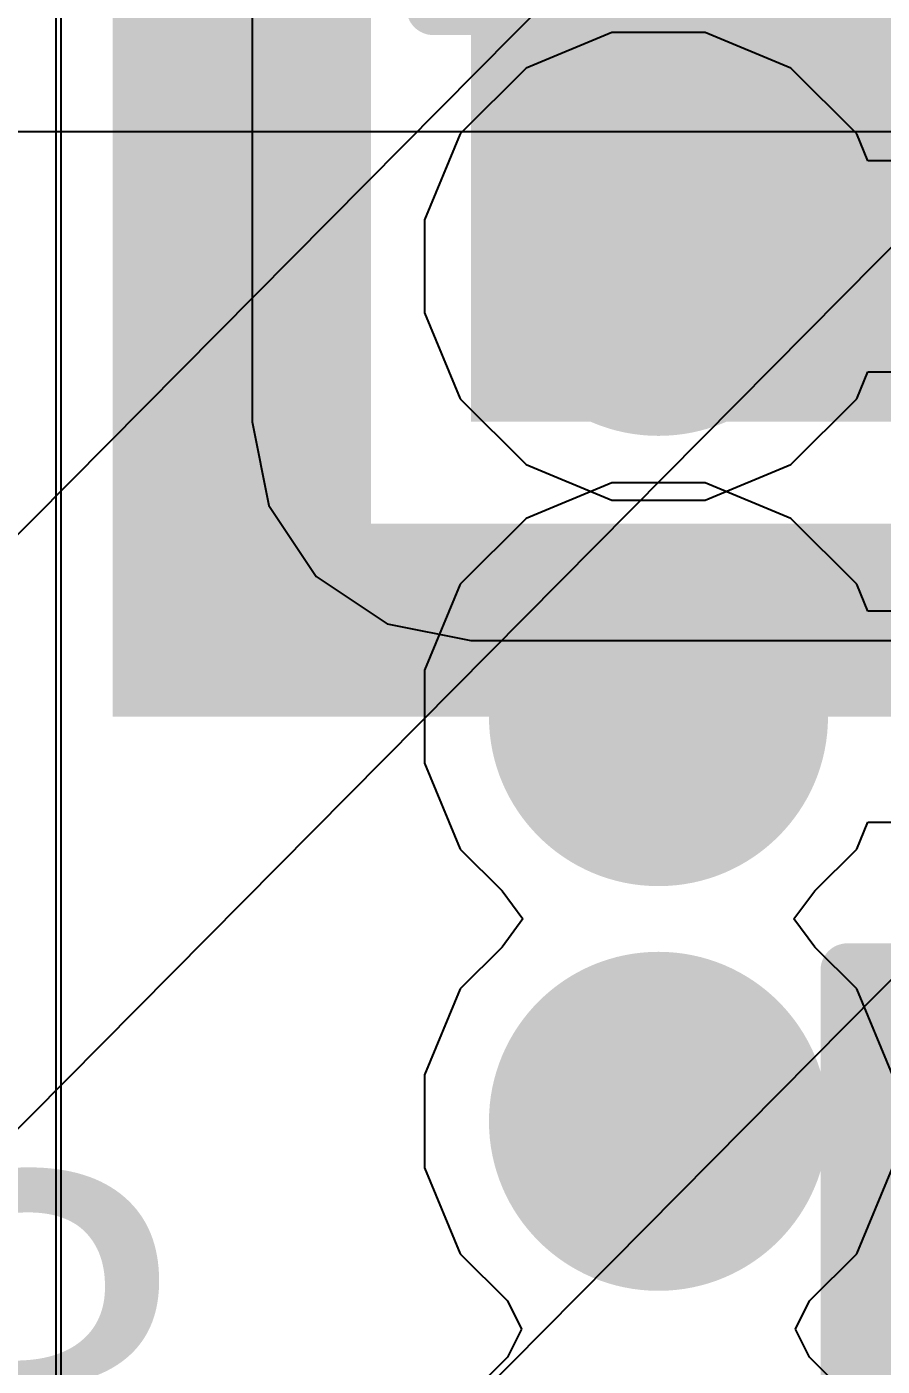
# Model space of a CAD drawing. Header units: inches. Extents: x -3 to 5259, y -3 to 5282.
# Drawn here: x 49.979 to 52.005, y 22.893 to 26.066 of the extents above; entities that cross this region are included whole.
import ezdxf

# ---------------------------------------------------------------- set-up
doc = ezdxf.new("R2010")
doc.units = ezdxf.units.IN
for name, color, linetype in [('Bottom Layer', 5, 'Continuous'), ('Bottom Solder', 6, 'Continuous'), ('Drill Drawing', 1, 'Continuous'), ('Layer 1', 16, 'Continuous'), ('Layer 2', 76, 'Continuous'), ('Top Layer', 1, 'Continuous'), ('Top Overlay', 2, 'Continuous'), ('Top Paste', 8, 'Continuous'), ('Top Solder', 216, 'Continuous'), ('Via Holes', 16, 'Continuous')]:
    doc.layers.add(name, color=color, linetype=linetype)
doc.styles.add('Arial', font='', dxfattribs={"height": 0.2})
doc.styles.get('Arial').set_extended_font_data('Arial')

# ---------------------------------------------------------------- blocks, each defined once
blk = doc.blocks.new('13_WQFN_HR__3_2__26')
at = {"layer": 'Top Solder'}
for p in [(-0.5467, -0.9227), (0.7533, 1.8024), (1.1783, -0.9227)]:
    blk.add_line(p, (5227.2803, 5276.701), dxfattribs=at)
blk = doc.blocks.new('R___1206_67')
at = {"layer": 'Top Solder'}
blk.add_hatch(color=216, dxfattribs=at).paths.add_polyline_path([(-2.1336, 0.9906), (-0.4064, 0.9906), (-0.4064, -0.9906), (-2.1336, -0.9906)])
at = {"layer": 'Top Overlay'}
for points in [[(-2.1336, -0.9906, 0.127, 0.127, 0), (-2.1336, 0.9906, 0.127, 0.127, 0)], [(-2.1336, 0.9906, 0.127, 0.127, 0), (2.1336, 0.9906, 0.127, 0.127, 0)]]:
    blk.add_lwpolyline(points, format="xyseb", dxfattribs=at)
blk.add_lwpolyline([(-2.16535, 0.9906, 0.0635, 0.0635, 1), (-2.10185, 0.9906, 0.0635, 0.0635, 1)], format="xyseb", close=True, dxfattribs=at)
blk.add_lwpolyline([(-2.16535, 0.9906, 0.0635, 0.0635, 1), (-2.10185, 0.9906, 0.0635, 0.0635, 1)], format="xyseb", close=True, dxfattribs=at)
blk = doc.blocks.new('C___0402_237')
at = {"layer": 'Top Layer'}
for points in [[(-0.6985, -0.3175), (-0.6985, 0.3175), (-0.2413, 0.3175), (-0.2413, -0.3175)], [(0.2413, -0.3175), (0.2413, 0.3175), (0.6985, 0.3175), (0.6985, -0.3175)]]:
    blk.add_hatch(color=1, dxfattribs=at).paths.add_polyline_path(points)
at = {"layer": 'Top Paste'}
for points in [[(-0.6985, -0.3175), (-0.6985, 0.3175), (-0.2413, 0.3175), (-0.2413, -0.3175)], [(0.2413, -0.3175), (0.2413, 0.3175), (0.6985, 0.3175), (0.6985, -0.3175)]]:
    blk.add_hatch(color=8, dxfattribs=at).paths.add_polyline_path(points)
at = {"layer": 'Top Solder'}
for points in [[(-0.7585, -0.3775), (-0.7585, 0.3775), (-0.1813, 0.3775), (-0.1813, -0.3775)], [(0.1813, -0.3775), (0.1813, 0.3775), (0.7585, 0.3775), (0.7585, -0.3775)]]:
    blk.add_hatch(color=216, dxfattribs=at).paths.add_polyline_path(points)
at = {"layer": 'Top Overlay'}
for points in [[(-0.7874, 0.4064, 0.127, 0.127, 0), (-0.7874, -0.4064, 0.127, 0.127, 0)], [(-0.7874, 0.4064, 0.127, 0.127, 0), (-0.2794, 0.4064, 0.127, 0.127, 0)], [(0.2794, 0.4064, 0.127, 0.127, 0), (0.7874, 0.4064, 0.127, 0.127, 0)], [(0.7874, 0.4064, 0.127, 0.127, 0), (0.7874, -0.4064, 0.127, 0.127, 0)], [(-0.7874, -0.4064, 0.127, 0.127, 0), (-0.2794, -0.4064, 0.127, 0.127, 0)], [(0.2794, -0.4064, 0.127, 0.127, 0), (0.7874, -0.4064, 0.127, 0.127, 0)]]:
    blk.add_lwpolyline(points, format="xyseb", dxfattribs=at)
for points in [[(-0.8191, 0.4064, 0.0635, 0.0635, 1), (-0.7556, 0.4064, 0.0635, 0.0635, 1)], [(-0.8191, 0.4064, 0.0635, 0.0635, 1), (-0.7556, 0.4064, 0.0635, 0.0635, 1)], [(-0.3111, 0.4064, 0.0635, 0.0635, 1), (-0.2477, 0.4064, 0.0635, 0.0635, 1)], [(0.2477, 0.4064, 0.0635, 0.0635, 1), (0.3111, 0.4064, 0.0635, 0.0635, 1)], [(0.7556, 0.4064, 0.0635, 0.0635, 1), (0.8191, 0.4064, 0.0635, 0.0635, 1)], [(0.7556, 0.4064, 0.0635, 0.0635, 1), (0.8191, 0.4064, 0.0635, 0.0635, 1)], [(-0.8191, -0.4064, 0.0635, 0.0635, 1), (-0.7556, -0.4064, 0.0635, 0.0635, 1)], [(-0.8191, -0.4064, 0.0635, 0.0635, 1), (-0.7556, -0.4064, 0.0635, 0.0635, 1)], [(-0.3111, -0.4064, 0.0635, 0.0635, 1), (-0.2477, -0.4064, 0.0635, 0.0635, 1)], [(0.2477, -0.4064, 0.0635, 0.0635, 1), (0.3111, -0.4064, 0.0635, 0.0635, 1)], [(0.7556, -0.4064, 0.0635, 0.0635, 1), (0.8191, -0.4064, 0.0635, 0.0635, 1)], [(0.7556, -0.4064, 0.0635, 0.0635, 1), (0.8191, -0.4064, 0.0635, 0.0635, 1)]]:
    blk.add_lwpolyline(points, format="xyseb", close=True, dxfattribs=at)

msp = doc.modelspace()

# ---------------------------------------------------------------- hatches: boundary and pattern name
at = {"layer": 'Bottom Layer'}
h = msp.add_hatch(color=5, dxfattribs=at)
edge = h.paths.add_edge_path()
edge.add_arc((51.4753, 25.4988), 0.3, 0, 360)
h = msp.add_hatch(color=5, dxfattribs=at)
edge = h.paths.add_edge_path()
edge.add_arc((51.4753, 24.432), 0.3, 0, 360)
h = msp.add_hatch(color=5, dxfattribs=at)
edge = h.paths.add_edge_path()
edge.add_arc((51.4753, 23.4732), 0.3, 0, 360)
at = {"layer": 'Bottom Solder'}
h = msp.add_hatch(color=6, dxfattribs=at)
edge = h.paths.add_edge_path()
edge.add_arc((51.4753, 25.4988), 0.4016, 0, 360)
h = msp.add_hatch(color=6, dxfattribs=at)
edge = h.paths.add_edge_path()
edge.add_arc((51.4753, 24.432), 0.4016, 0, 360)
h = msp.add_hatch(color=6, dxfattribs=at)
edge = h.paths.add_edge_path()
edge.add_arc((51.4753, 23.4732), 0.4016, 0, 360)
at = {"layer": 'Layer 1'}
h = msp.add_hatch(color=16, dxfattribs=at)
edge = h.paths.add_edge_path()
edge.add_arc((51.4753, 25.4988), 0.3, 0, 360)
h = msp.add_hatch(color=16, dxfattribs=at)
edge = h.paths.add_edge_path()
edge.add_arc((51.4753, 24.432), 0.3, 0, 360)
h = msp.add_hatch(color=16, dxfattribs=at)
edge = h.paths.add_edge_path()
edge.add_arc((51.4753, 23.4732), 0.3, 0, 360)
at = {"layer": 'Layer 2'}
h = msp.add_hatch(color=76, dxfattribs=at)
edge = h.paths.add_edge_path()
edge.add_arc((51.4753, 25.4988), 0.3, 0, 360)
h = msp.add_hatch(color=76, dxfattribs=at)
edge = h.paths.add_edge_path()
edge.add_arc((51.4753, 24.432), 0.3, 0, 360)
h = msp.add_hatch(color=76, dxfattribs=at)
edge = h.paths.add_edge_path()
edge.add_arc((51.4753, 23.4732), 0.3, 0, 360)
at = {"layer": 'Top Layer'}
for points in [[(50.1819, 24.432), (50.7944, 24.432), (50.7944, 27.5961), (50.1819, 27.5961)], [(51.0308, 25.1305), (53.0103, 25.1305), (53.0103, 26.9075), (51.0308, 26.9075)], [(50.3425, 24.432), (53.9992, 24.432), (53.9992, 24.8892), (50.3425, 24.8892)]]:
    msp.add_hatch(color=1, dxfattribs=at).paths.add_polyline_path(points)
h = msp.add_hatch(color=1, dxfattribs=at)
edge = h.paths.add_edge_path()
edge.add_arc((51.4753, 25.4988), 0.3, 0, 360)
h = msp.add_hatch(color=1, dxfattribs=at)
edge = h.paths.add_edge_path()
edge.add_arc((51.4753, 24.432), 0.3, 0, 360)
h = msp.add_hatch(color=1, dxfattribs=at)
edge = h.paths.add_edge_path()
edge.add_arc((51.4753, 23.4732), 0.3, 0, 360)
at = {"layer": 'Top Solder'}
h = msp.add_hatch(color=216, dxfattribs=at)
edge = h.paths.add_edge_path()
edge.add_arc((51.4753, 25.4988), 0.4016, 0, 360)
h = msp.add_hatch(color=216, dxfattribs=at)
edge = h.paths.add_edge_path()
edge.add_arc((51.4753, 24.432), 0.4016, 0, 360)
h = msp.add_hatch(color=216, dxfattribs=at)
edge = h.paths.add_edge_path()
edge.add_arc((51.4753, 23.4732), 0.4016, 0, 360)
at = {"layer": 'Via Holes'}
h = msp.add_hatch(color=7, dxfattribs=at)
edge = h.paths.add_edge_path()
edge.add_arc((51.4753, 25.4988), 0.15, 0, 360)
h = msp.add_hatch(color=7, dxfattribs=at)
edge = h.paths.add_edge_path()
edge.add_arc((51.4753, 24.432), 0.15, 0, 360)
h = msp.add_hatch(color=7, dxfattribs=at)
edge = h.paths.add_edge_path()
edge.add_arc((51.4753, 23.4732), 0.15, 0, 360)

# ---------------------------------------------------------------- linework, layer by layer
at = {"layer": 'Bottom Layer'}
for p, q in [((51.3651, 26.0528), (51.1615, 25.9684)), ((51.3651, 26.0528), (51.1615, 25.9684)), ((51.5855, 26.0528), (51.3651, 26.0528)), ((51.5855, 26.0528), (51.3651, 26.0528)), ((51.7891, 25.9684), (51.5855, 26.0528)), ((51.7891, 25.9684), (51.5855, 26.0528)), ((51.1615, 25.9684), (51.0056, 25.8126)), ((51.1615, 25.9684), (51.0056, 25.8126)), ((51.9449, 25.8126), (51.7891, 25.9684)), ((51.9449, 25.8126), (51.7891, 25.9684)), ((51.0056, 25.8126), (50.9213, 25.609)), ((51.0056, 25.8126), (50.9213, 25.609)), ((51.9714, 25.7487), (51.9449, 25.8126)), ((51.9714, 25.7487), (51.9449, 25.8126)), ((52.073, 25.7487), (51.9714, 25.7487)), ((52.073, 25.7487), (51.9714, 25.7487)), ((50.9213, 25.609), (50.9213, 25.3886)), ((50.9213, 25.609), (50.9213, 25.3886)), ((50.9213, 25.3886), (51.0056, 25.1849)), ((50.9213, 25.3886), (51.0056, 25.1849)), ((51.9449, 25.1849), (51.9714, 25.2488)), ((51.9449, 25.1849), (51.9714, 25.2488)), ((51.9714, 25.2488), (52.073, 25.2488)), ((51.9714, 25.2488), (52.073, 25.2488)), ((51.0056, 25.1849), (51.1615, 25.0291)), ((51.0056, 25.1849), (51.1615, 25.0291)), ((51.7891, 25.0291), (51.9449, 25.1849)), ((51.7891, 25.0291), (51.9449, 25.1849)), ((51.1615, 25.0291), (51.3651, 24.9448)), ((51.1615, 25.0291), (51.3651, 24.9448)), ((51.5855, 24.9448), (51.7891, 25.0291)), ((51.5855, 24.9448), (51.7891, 25.0291)), ((51.3651, 24.9448), (51.5855, 24.9448)), ((51.3651, 24.9448), (51.5855, 24.9448))]:
    msp.add_line(p, q, dxfattribs=at)
at = {"layer": 'Drill Drawing'}
for points in [[(51.3483, 25.6258, 0.0508, 0.0508, 0), (51.3483, 25.7528, 0.0508, 0.0508, 0)], [(51.3483, 25.7528, 0.0508, 0.0508, 0), (51.6023, 25.7528, 0.0508, 0.0508, 0)], [(51.6023, 25.6258, 0.0508, 0.0508, 0), (51.6023, 25.7528, 0.0508, 0.0508, 0)], [(51.3991, 25.575, 0.0508, 0.0508, 0), (51.3991, 25.6512, 0.0508, 0.0508, 0)], [(51.3991, 25.6512, 0.0508, 0.0508, 0), (51.5515, 25.6512, 0.0508, 0.0508, 0)], [(51.5515, 25.575, 0.0508, 0.0508, 0), (51.5515, 25.6512, 0.0508, 0.0508, 0)], [(51.2213, 25.3718, 0.0508, 0.0508, 0), (51.2213, 25.6258, 0.0508, 0.0508, 0)], [(51.2213, 25.6258, 0.0508, 0.0508, 0), (51.3483, 25.6258, 0.0508, 0.0508, 0)], [(51.6023, 25.6258, 0.0508, 0.0508, 0), (51.7293, 25.6258, 0.0508, 0.0508, 0)], [(51.7293, 25.3718, 0.0508, 0.0508, 0), (51.7293, 25.6258, 0.0508, 0.0508, 0)], [(51.3229, 25.4226, 0.0508, 0.0508, 0), (51.3229, 25.575, 0.0508, 0.0508, 0)], [(51.3229, 25.575, 0.0508, 0.0508, 0), (51.3991, 25.575, 0.0508, 0.0508, 0)], [(51.5515, 25.575, 0.0508, 0.0508, 0), (51.6277, 25.575, 0.0508, 0.0508, 0)], [(51.6277, 25.4226, 0.0508, 0.0508, 0), (51.6277, 25.575, 0.0508, 0.0508, 0)], [(51.3229, 25.4226, 0.0508, 0.0508, 0), (51.3991, 25.4226, 0.0508, 0.0508, 0)], [(51.3991, 25.3464, 0.0508, 0.0508, 0), (51.3991, 25.4226, 0.0508, 0.0508, 0)], [(51.5515, 25.4226, 0.0508, 0.0508, 0), (51.6277, 25.4226, 0.0508, 0.0508, 0)], [(51.5515, 25.3464, 0.0508, 0.0508, 0), (51.5515, 25.4226, 0.0508, 0.0508, 0)], [(51.2213, 25.3718, 0.0508, 0.0508, 0), (51.3483, 25.3718, 0.0508, 0.0508, 0)], [(51.3483, 25.2448, 0.0508, 0.0508, 0), (51.3483, 25.3718, 0.0508, 0.0508, 0)], [(51.6023, 25.3718, 0.0508, 0.0508, 0), (51.7293, 25.3718, 0.0508, 0.0508, 0)], [(51.6023, 25.2448, 0.0508, 0.0508, 0), (51.6023, 25.3718, 0.0508, 0.0508, 0)], [(51.3991, 25.3464, 0.0508, 0.0508, 0), (51.5515, 25.3464, 0.0508, 0.0508, 0)], [(51.3483, 25.2448, 0.0508, 0.0508, 0), (51.6023, 25.2448, 0.0508, 0.0508, 0)], [(51.3483, 24.559, 0.0508, 0.0508, 0), (51.3483, 24.686, 0.0508, 0.0508, 0)], [(51.3483, 24.686, 0.0508, 0.0508, 0), (51.6023, 24.686, 0.0508, 0.0508, 0)], [(51.6023, 24.559, 0.0508, 0.0508, 0), (51.6023, 24.686, 0.0508, 0.0508, 0)], [(51.3991, 24.5082, 0.0508, 0.0508, 0), (51.3991, 24.5844, 0.0508, 0.0508, 0)], [(51.3991, 24.5844, 0.0508, 0.0508, 0), (51.5515, 24.5844, 0.0508, 0.0508, 0)], [(51.5515, 24.5082, 0.0508, 0.0508, 0), (51.5515, 24.5844, 0.0508, 0.0508, 0)], [(51.2213, 24.305, 0.0508, 0.0508, 0), (51.2213, 24.559, 0.0508, 0.0508, 0)], [(51.2213, 24.559, 0.0508, 0.0508, 0), (51.3483, 24.559, 0.0508, 0.0508, 0)], [(51.6023, 24.559, 0.0508, 0.0508, 0), (51.7293, 24.559, 0.0508, 0.0508, 0)], [(51.7293, 24.305, 0.0508, 0.0508, 0), (51.7293, 24.559, 0.0508, 0.0508, 0)], [(51.3229, 24.3558, 0.0508, 0.0508, 0), (51.3229, 24.5082, 0.0508, 0.0508, 0)], [(51.3229, 24.5082, 0.0508, 0.0508, 0), (51.3991, 24.5082, 0.0508, 0.0508, 0)], [(51.5515, 24.5082, 0.0508, 0.0508, 0), (51.6277, 24.5082, 0.0508, 0.0508, 0)], [(51.6277, 24.3558, 0.0508, 0.0508, 0), (51.6277, 24.5082, 0.0508, 0.0508, 0)], [(51.3229, 24.3558, 0.0508, 0.0508, 0), (51.3991, 24.3558, 0.0508, 0.0508, 0)], [(51.3991, 24.2796, 0.0508, 0.0508, 0), (51.3991, 24.3558, 0.0508, 0.0508, 0)], [(51.5515, 24.3558, 0.0508, 0.0508, 0), (51.6277, 24.3558, 0.0508, 0.0508, 0)], [(51.5515, 24.2796, 0.0508, 0.0508, 0), (51.5515, 24.3558, 0.0508, 0.0508, 0)], [(51.2213, 24.305, 0.0508, 0.0508, 0), (51.3483, 24.305, 0.0508, 0.0508, 0)], [(51.3483, 24.178, 0.0508, 0.0508, 0), (51.3483, 24.305, 0.0508, 0.0508, 0)], [(51.6023, 24.305, 0.0508, 0.0508, 0), (51.7293, 24.305, 0.0508, 0.0508, 0)], [(51.6023, 24.178, 0.0508, 0.0508, 0), (51.6023, 24.305, 0.0508, 0.0508, 0)], [(51.3991, 24.2796, 0.0508, 0.0508, 0), (51.5515, 24.2796, 0.0508, 0.0508, 0)], [(51.3483, 24.178, 0.0508, 0.0508, 0), (51.6023, 24.178, 0.0508, 0.0508, 0)], [(51.3483, 23.6002, 0.0508, 0.0508, 0), (51.3483, 23.7272, 0.0508, 0.0508, 0)], [(51.3483, 23.7272, 0.0508, 0.0508, 0), (51.6023, 23.7272, 0.0508, 0.0508, 0)], [(51.6023, 23.6002, 0.0508, 0.0508, 0), (51.6023, 23.7272, 0.0508, 0.0508, 0)], [(51.3991, 23.5494, 0.0508, 0.0508, 0), (51.3991, 23.6256, 0.0508, 0.0508, 0)], [(51.3991, 23.6256, 0.0508, 0.0508, 0), (51.5515, 23.6256, 0.0508, 0.0508, 0)], [(51.5515, 23.5494, 0.0508, 0.0508, 0), (51.5515, 23.6256, 0.0508, 0.0508, 0)], [(51.2213, 23.3462, 0.0508, 0.0508, 0), (51.2213, 23.6002, 0.0508, 0.0508, 0)], [(51.2213, 23.6002, 0.0508, 0.0508, 0), (51.3483, 23.6002, 0.0508, 0.0508, 0)], [(51.6023, 23.6002, 0.0508, 0.0508, 0), (51.7293, 23.6002, 0.0508, 0.0508, 0)], [(51.7293, 23.3462, 0.0508, 0.0508, 0), (51.7293, 23.6002, 0.0508, 0.0508, 0)], [(51.3229, 23.397, 0.0508, 0.0508, 0), (51.3229, 23.5494, 0.0508, 0.0508, 0)], [(51.3229, 23.5494, 0.0508, 0.0508, 0), (51.3991, 23.5494, 0.0508, 0.0508, 0)], [(51.5515, 23.5494, 0.0508, 0.0508, 0), (51.6277, 23.5494, 0.0508, 0.0508, 0)], [(51.6277, 23.397, 0.0508, 0.0508, 0), (51.6277, 23.5494, 0.0508, 0.0508, 0)], [(51.3229, 23.397, 0.0508, 0.0508, 0), (51.3991, 23.397, 0.0508, 0.0508, 0)], [(51.3991, 23.3208, 0.0508, 0.0508, 0), (51.3991, 23.397, 0.0508, 0.0508, 0)], [(51.5515, 23.397, 0.0508, 0.0508, 0), (51.6277, 23.397, 0.0508, 0.0508, 0)], [(51.5515, 23.3208, 0.0508, 0.0508, 0), (51.5515, 23.397, 0.0508, 0.0508, 0)], [(51.2213, 23.3462, 0.0508, 0.0508, 0), (51.3483, 23.3462, 0.0508, 0.0508, 0)], [(51.3483, 23.2192, 0.0508, 0.0508, 0), (51.3483, 23.3462, 0.0508, 0.0508, 0)], [(51.6023, 23.3462, 0.0508, 0.0508, 0), (51.7293, 23.3462, 0.0508, 0.0508, 0)], [(51.6023, 23.2192, 0.0508, 0.0508, 0), (51.6023, 23.3462, 0.0508, 0.0508, 0)], [(51.3991, 23.3208, 0.0508, 0.0508, 0), (51.5515, 23.3208, 0.0508, 0.0508, 0)], [(51.3483, 23.2192, 0.0508, 0.0508, 0), (51.6023, 23.2192, 0.0508, 0.0508, 0)]]:
    msp.add_lwpolyline(points, format="xyseb", dxfattribs=at)
for points in [[(51.3356, 25.7528, 0.0254, 0.0254, 1), (51.361, 25.7528, 0.0254, 0.0254, 1)], [(51.3356, 25.7528, 0.0254, 0.0254, 1), (51.361, 25.7528, 0.0254, 0.0254, 1)], [(51.5896, 25.7528, 0.0254, 0.0254, 1), (51.615, 25.7528, 0.0254, 0.0254, 1)], [(51.5896, 25.7528, 0.0254, 0.0254, 1), (51.615, 25.7528, 0.0254, 0.0254, 1)], [(51.3864, 25.6512, 0.0254, 0.0254, 1), (51.4118, 25.6512, 0.0254, 0.0254, 1)], [(51.3864, 25.6512, 0.0254, 0.0254, 1), (51.4118, 25.6512, 0.0254, 0.0254, 1)], [(51.5388, 25.6512, 0.0254, 0.0254, 1), (51.5642, 25.6512, 0.0254, 0.0254, 1)], [(51.5388, 25.6512, 0.0254, 0.0254, 1), (51.5642, 25.6512, 0.0254, 0.0254, 1)], [(51.2086, 25.6258, 0.0254, 0.0254, 1), (51.234, 25.6258, 0.0254, 0.0254, 1)], [(51.2086, 25.6258, 0.0254, 0.0254, 1), (51.234, 25.6258, 0.0254, 0.0254, 1)], [(51.3356, 25.6258, 0.0254, 0.0254, 1), (51.361, 25.6258, 0.0254, 0.0254, 1)], [(51.3356, 25.6258, 0.0254, 0.0254, 1), (51.361, 25.6258, 0.0254, 0.0254, 1)], [(51.5896, 25.6258, 0.0254, 0.0254, 1), (51.615, 25.6258, 0.0254, 0.0254, 1)], [(51.5896, 25.6258, 0.0254, 0.0254, 1), (51.615, 25.6258, 0.0254, 0.0254, 1)], [(51.7166, 25.6258, 0.0254, 0.0254, 1), (51.742, 25.6258, 0.0254, 0.0254, 1)], [(51.7166, 25.6258, 0.0254, 0.0254, 1), (51.742, 25.6258, 0.0254, 0.0254, 1)], [(51.3102, 25.575, 0.0254, 0.0254, 1), (51.3356, 25.575, 0.0254, 0.0254, 1)], [(51.3102, 25.575, 0.0254, 0.0254, 1), (51.3356, 25.575, 0.0254, 0.0254, 1)], [(51.3864, 25.575, 0.0254, 0.0254, 1), (51.4118, 25.575, 0.0254, 0.0254, 1)], [(51.3864, 25.575, 0.0254, 0.0254, 1), (51.4118, 25.575, 0.0254, 0.0254, 1)], [(51.5388, 25.575, 0.0254, 0.0254, 1), (51.5642, 25.575, 0.0254, 0.0254, 1)], [(51.5388, 25.575, 0.0254, 0.0254, 1), (51.5642, 25.575, 0.0254, 0.0254, 1)], [(51.615, 25.575, 0.0254, 0.0254, 1), (51.6404, 25.575, 0.0254, 0.0254, 1)], [(51.615, 25.575, 0.0254, 0.0254, 1), (51.6404, 25.575, 0.0254, 0.0254, 1)], [(51.3102, 25.4226, 0.0254, 0.0254, 1), (51.3356, 25.4226, 0.0254, 0.0254, 1)], [(51.3102, 25.4226, 0.0254, 0.0254, 1), (51.3356, 25.4226, 0.0254, 0.0254, 1)], [(51.3864, 25.4226, 0.0254, 0.0254, 1), (51.4118, 25.4226, 0.0254, 0.0254, 1)], [(51.3864, 25.4226, 0.0254, 0.0254, 1), (51.4118, 25.4226, 0.0254, 0.0254, 1)], [(51.5388, 25.4226, 0.0254, 0.0254, 1), (51.5642, 25.4226, 0.0254, 0.0254, 1)], [(51.5388, 25.4226, 0.0254, 0.0254, 1), (51.5642, 25.4226, 0.0254, 0.0254, 1)], [(51.615, 25.4226, 0.0254, 0.0254, 1), (51.6404, 25.4226, 0.0254, 0.0254, 1)], [(51.615, 25.4226, 0.0254, 0.0254, 1), (51.6404, 25.4226, 0.0254, 0.0254, 1)], [(51.2086, 25.3718, 0.0254, 0.0254, 1), (51.234, 25.3718, 0.0254, 0.0254, 1)], [(51.2086, 25.3718, 0.0254, 0.0254, 1), (51.234, 25.3718, 0.0254, 0.0254, 1)], [(51.3356, 25.3718, 0.0254, 0.0254, 1), (51.361, 25.3718, 0.0254, 0.0254, 1)], [(51.3356, 25.3718, 0.0254, 0.0254, 1), (51.361, 25.3718, 0.0254, 0.0254, 1)], [(51.5896, 25.3718, 0.0254, 0.0254, 1), (51.615, 25.3718, 0.0254, 0.0254, 1)], [(51.5896, 25.3718, 0.0254, 0.0254, 1), (51.615, 25.3718, 0.0254, 0.0254, 1)], [(51.7166, 25.3718, 0.0254, 0.0254, 1), (51.742, 25.3718, 0.0254, 0.0254, 1)], [(51.7166, 25.3718, 0.0254, 0.0254, 1), (51.742, 25.3718, 0.0254, 0.0254, 1)], [(51.3864, 25.3464, 0.0254, 0.0254, 1), (51.4118, 25.3464, 0.0254, 0.0254, 1)], [(51.3864, 25.3464, 0.0254, 0.0254, 1), (51.4118, 25.3464, 0.0254, 0.0254, 1)], [(51.5388, 25.3464, 0.0254, 0.0254, 1), (51.5642, 25.3464, 0.0254, 0.0254, 1)], [(51.5388, 25.3464, 0.0254, 0.0254, 1), (51.5642, 25.3464, 0.0254, 0.0254, 1)], [(51.3356, 25.2448, 0.0254, 0.0254, 1), (51.361, 25.2448, 0.0254, 0.0254, 1)], [(51.3356, 25.2448, 0.0254, 0.0254, 1), (51.361, 25.2448, 0.0254, 0.0254, 1)], [(51.5896, 25.2448, 0.0254, 0.0254, 1), (51.615, 25.2448, 0.0254, 0.0254, 1)], [(51.5896, 25.2448, 0.0254, 0.0254, 1), (51.615, 25.2448, 0.0254, 0.0254, 1)], [(51.3356, 24.686, 0.0254, 0.0254, 1), (51.361, 24.686, 0.0254, 0.0254, 1)], [(51.3356, 24.686, 0.0254, 0.0254, 1), (51.361, 24.686, 0.0254, 0.0254, 1)], [(51.5896, 24.686, 0.0254, 0.0254, 1), (51.615, 24.686, 0.0254, 0.0254, 1)], [(51.5896, 24.686, 0.0254, 0.0254, 1), (51.615, 24.686, 0.0254, 0.0254, 1)], [(51.3864, 24.5844, 0.0254, 0.0254, 1), (51.4118, 24.5844, 0.0254, 0.0254, 1)], [(51.3864, 24.5844, 0.0254, 0.0254, 1), (51.4118, 24.5844, 0.0254, 0.0254, 1)], [(51.5388, 24.5844, 0.0254, 0.0254, 1), (51.5642, 24.5844, 0.0254, 0.0254, 1)], [(51.5388, 24.5844, 0.0254, 0.0254, 1), (51.5642, 24.5844, 0.0254, 0.0254, 1)], [(51.2086, 24.559, 0.0254, 0.0254, 1), (51.234, 24.559, 0.0254, 0.0254, 1)], [(51.2086, 24.559, 0.0254, 0.0254, 1), (51.234, 24.559, 0.0254, 0.0254, 1)], [(51.3356, 24.559, 0.0254, 0.0254, 1), (51.361, 24.559, 0.0254, 0.0254, 1)], [(51.3356, 24.559, 0.0254, 0.0254, 1), (51.361, 24.559, 0.0254, 0.0254, 1)], [(51.5896, 24.559, 0.0254, 0.0254, 1), (51.615, 24.559, 0.0254, 0.0254, 1)], [(51.5896, 24.559, 0.0254, 0.0254, 1), (51.615, 24.559, 0.0254, 0.0254, 1)], [(51.7166, 24.559, 0.0254, 0.0254, 1), (51.742, 24.559, 0.0254, 0.0254, 1)], [(51.7166, 24.559, 0.0254, 0.0254, 1), (51.742, 24.559, 0.0254, 0.0254, 1)], [(51.3102, 24.5082, 0.0254, 0.0254, 1), (51.3356, 24.5082, 0.0254, 0.0254, 1)], [(51.3102, 24.5082, 0.0254, 0.0254, 1), (51.3356, 24.5082, 0.0254, 0.0254, 1)], [(51.3864, 24.5082, 0.0254, 0.0254, 1), (51.4118, 24.5082, 0.0254, 0.0254, 1)], [(51.3864, 24.5082, 0.0254, 0.0254, 1), (51.4118, 24.5082, 0.0254, 0.0254, 1)], [(51.5388, 24.5082, 0.0254, 0.0254, 1), (51.5642, 24.5082, 0.0254, 0.0254, 1)], [(51.5388, 24.5082, 0.0254, 0.0254, 1), (51.5642, 24.5082, 0.0254, 0.0254, 1)], [(51.615, 24.5082, 0.0254, 0.0254, 1), (51.6404, 24.5082, 0.0254, 0.0254, 1)], [(51.615, 24.5082, 0.0254, 0.0254, 1), (51.6404, 24.5082, 0.0254, 0.0254, 1)], [(51.3102, 24.3558, 0.0254, 0.0254, 1), (51.3356, 24.3558, 0.0254, 0.0254, 1)], [(51.3102, 24.3558, 0.0254, 0.0254, 1), (51.3356, 24.3558, 0.0254, 0.0254, 1)], [(51.3864, 24.3558, 0.0254, 0.0254, 1), (51.4118, 24.3558, 0.0254, 0.0254, 1)], [(51.3864, 24.3558, 0.0254, 0.0254, 1), (51.4118, 24.3558, 0.0254, 0.0254, 1)], [(51.5388, 24.3558, 0.0254, 0.0254, 1), (51.5642, 24.3558, 0.0254, 0.0254, 1)], [(51.5388, 24.3558, 0.0254, 0.0254, 1), (51.5642, 24.3558, 0.0254, 0.0254, 1)], [(51.615, 24.3558, 0.0254, 0.0254, 1), (51.6404, 24.3558, 0.0254, 0.0254, 1)], [(51.615, 24.3558, 0.0254, 0.0254, 1), (51.6404, 24.3558, 0.0254, 0.0254, 1)], [(51.2086, 24.305, 0.0254, 0.0254, 1), (51.234, 24.305, 0.0254, 0.0254, 1)], [(51.2086, 24.305, 0.0254, 0.0254, 1), (51.234, 24.305, 0.0254, 0.0254, 1)], [(51.3356, 24.305, 0.0254, 0.0254, 1), (51.361, 24.305, 0.0254, 0.0254, 1)], [(51.3356, 24.305, 0.0254, 0.0254, 1), (51.361, 24.305, 0.0254, 0.0254, 1)], [(51.5896, 24.305, 0.0254, 0.0254, 1), (51.615, 24.305, 0.0254, 0.0254, 1)], [(51.5896, 24.305, 0.0254, 0.0254, 1), (51.615, 24.305, 0.0254, 0.0254, 1)], [(51.7166, 24.305, 0.0254, 0.0254, 1), (51.742, 24.305, 0.0254, 0.0254, 1)], [(51.7166, 24.305, 0.0254, 0.0254, 1), (51.742, 24.305, 0.0254, 0.0254, 1)], [(51.3864, 24.2796, 0.0254, 0.0254, 1), (51.4118, 24.2796, 0.0254, 0.0254, 1)], [(51.3864, 24.2796, 0.0254, 0.0254, 1), (51.4118, 24.2796, 0.0254, 0.0254, 1)], [(51.5388, 24.2796, 0.0254, 0.0254, 1), (51.5642, 24.2796, 0.0254, 0.0254, 1)], [(51.5388, 24.2796, 0.0254, 0.0254, 1), (51.5642, 24.2796, 0.0254, 0.0254, 1)], [(51.3356, 24.178, 0.0254, 0.0254, 1), (51.361, 24.178, 0.0254, 0.0254, 1)], [(51.3356, 24.178, 0.0254, 0.0254, 1), (51.361, 24.178, 0.0254, 0.0254, 1)], [(51.5896, 24.178, 0.0254, 0.0254, 1), (51.615, 24.178, 0.0254, 0.0254, 1)], [(51.5896, 24.178, 0.0254, 0.0254, 1), (51.615, 24.178, 0.0254, 0.0254, 1)], [(51.3356, 23.7272, 0.0254, 0.0254, 1), (51.361, 23.7272, 0.0254, 0.0254, 1)], [(51.3356, 23.7272, 0.0254, 0.0254, 1), (51.361, 23.7272, 0.0254, 0.0254, 1)], [(51.5896, 23.7272, 0.0254, 0.0254, 1), (51.615, 23.7272, 0.0254, 0.0254, 1)], [(51.5896, 23.7272, 0.0254, 0.0254, 1), (51.615, 23.7272, 0.0254, 0.0254, 1)], [(51.3864, 23.6256, 0.0254, 0.0254, 1), (51.4118, 23.6256, 0.0254, 0.0254, 1)], [(51.3864, 23.6256, 0.0254, 0.0254, 1), (51.4118, 23.6256, 0.0254, 0.0254, 1)], [(51.5388, 23.6256, 0.0254, 0.0254, 1), (51.5642, 23.6256, 0.0254, 0.0254, 1)], [(51.5388, 23.6256, 0.0254, 0.0254, 1), (51.5642, 23.6256, 0.0254, 0.0254, 1)], [(51.2086, 23.6002, 0.0254, 0.0254, 1), (51.234, 23.6002, 0.0254, 0.0254, 1)], [(51.2086, 23.6002, 0.0254, 0.0254, 1), (51.234, 23.6002, 0.0254, 0.0254, 1)], [(51.3356, 23.6002, 0.0254, 0.0254, 1), (51.361, 23.6002, 0.0254, 0.0254, 1)], [(51.3356, 23.6002, 0.0254, 0.0254, 1), (51.361, 23.6002, 0.0254, 0.0254, 1)], [(51.5896, 23.6002, 0.0254, 0.0254, 1), (51.615, 23.6002, 0.0254, 0.0254, 1)], [(51.5896, 23.6002, 0.0254, 0.0254, 1), (51.615, 23.6002, 0.0254, 0.0254, 1)], [(51.7166, 23.6002, 0.0254, 0.0254, 1), (51.742, 23.6002, 0.0254, 0.0254, 1)], [(51.7166, 23.6002, 0.0254, 0.0254, 1), (51.742, 23.6002, 0.0254, 0.0254, 1)], [(51.3102, 23.5494, 0.0254, 0.0254, 1), (51.3356, 23.5494, 0.0254, 0.0254, 1)], [(51.3102, 23.5494, 0.0254, 0.0254, 1), (51.3356, 23.5494, 0.0254, 0.0254, 1)], [(51.3864, 23.5494, 0.0254, 0.0254, 1), (51.4118, 23.5494, 0.0254, 0.0254, 1)], [(51.3864, 23.5494, 0.0254, 0.0254, 1), (51.4118, 23.5494, 0.0254, 0.0254, 1)], [(51.5388, 23.5494, 0.0254, 0.0254, 1), (51.5642, 23.5494, 0.0254, 0.0254, 1)], [(51.5388, 23.5494, 0.0254, 0.0254, 1), (51.5642, 23.5494, 0.0254, 0.0254, 1)], [(51.615, 23.5494, 0.0254, 0.0254, 1), (51.6404, 23.5494, 0.0254, 0.0254, 1)], [(51.615, 23.5494, 0.0254, 0.0254, 1), (51.6404, 23.5494, 0.0254, 0.0254, 1)], [(51.3102, 23.397, 0.0254, 0.0254, 1), (51.3356, 23.397, 0.0254, 0.0254, 1)], [(51.3102, 23.397, 0.0254, 0.0254, 1), (51.3356, 23.397, 0.0254, 0.0254, 1)], [(51.3864, 23.397, 0.0254, 0.0254, 1), (51.4118, 23.397, 0.0254, 0.0254, 1)], [(51.3864, 23.397, 0.0254, 0.0254, 1), (51.4118, 23.397, 0.0254, 0.0254, 1)], [(51.5388, 23.397, 0.0254, 0.0254, 1), (51.5642, 23.397, 0.0254, 0.0254, 1)], [(51.5388, 23.397, 0.0254, 0.0254, 1), (51.5642, 23.397, 0.0254, 0.0254, 1)], [(51.615, 23.397, 0.0254, 0.0254, 1), (51.6404, 23.397, 0.0254, 0.0254, 1)], [(51.615, 23.397, 0.0254, 0.0254, 1), (51.6404, 23.397, 0.0254, 0.0254, 1)], [(51.2086, 23.3462, 0.0254, 0.0254, 1), (51.234, 23.3462, 0.0254, 0.0254, 1)], [(51.2086, 23.3462, 0.0254, 0.0254, 1), (51.234, 23.3462, 0.0254, 0.0254, 1)], [(51.3356, 23.3462, 0.0254, 0.0254, 1), (51.361, 23.3462, 0.0254, 0.0254, 1)], [(51.3356, 23.3462, 0.0254, 0.0254, 1), (51.361, 23.3462, 0.0254, 0.0254, 1)], [(51.5896, 23.3462, 0.0254, 0.0254, 1), (51.615, 23.3462, 0.0254, 0.0254, 1)], [(51.5896, 23.3462, 0.0254, 0.0254, 1), (51.615, 23.3462, 0.0254, 0.0254, 1)], [(51.7166, 23.3462, 0.0254, 0.0254, 1), (51.742, 23.3462, 0.0254, 0.0254, 1)], [(51.7166, 23.3462, 0.0254, 0.0254, 1), (51.742, 23.3462, 0.0254, 0.0254, 1)], [(51.3864, 23.3208, 0.0254, 0.0254, 1), (51.4118, 23.3208, 0.0254, 0.0254, 1)], [(51.3864, 23.3208, 0.0254, 0.0254, 1), (51.4118, 23.3208, 0.0254, 0.0254, 1)], [(51.5388, 23.3208, 0.0254, 0.0254, 1), (51.5642, 23.3208, 0.0254, 0.0254, 1)], [(51.5388, 23.3208, 0.0254, 0.0254, 1), (51.5642, 23.3208, 0.0254, 0.0254, 1)], [(51.3356, 23.2192, 0.0254, 0.0254, 1), (51.361, 23.2192, 0.0254, 0.0254, 1)], [(51.3356, 23.2192, 0.0254, 0.0254, 1), (51.361, 23.2192, 0.0254, 0.0254, 1)], [(51.5896, 23.2192, 0.0254, 0.0254, 1), (51.615, 23.2192, 0.0254, 0.0254, 1)], [(51.5896, 23.2192, 0.0254, 0.0254, 1), (51.615, 23.2192, 0.0254, 0.0254, 1)]]:
    msp.add_lwpolyline(points, format="xyseb", close=True, dxfattribs=at)
at = {"layer": 'Layer 1'}
for p, q in [((51.3651, 26.0528), (51.1615, 25.9684)), ((51.5855, 26.0528), (51.3651, 26.0528)), ((51.7891, 25.9684), (51.5855, 26.0528)), ((51.1615, 25.9684), (51.0056, 25.8126)), ((51.9449, 25.8126), (51.7891, 25.9684)), ((51.0056, 25.8126), (50.9213, 25.609)), ((51.9714, 25.7487), (51.9449, 25.8126)), ((52.073, 25.7487), (51.9714, 25.7487)), ((50.9213, 25.609), (50.9213, 25.3886)), ((50.9213, 25.3886), (51.0056, 25.1849)), ((51.9449, 25.1849), (51.9714, 25.2488)), ((51.9714, 25.2488), (52.073, 25.2488)), ((51.0056, 25.1849), (51.1615, 25.0291)), ((51.7891, 25.0291), (51.9449, 25.1849)), ((51.1615, 25.0291), (51.3651, 24.9448)), ((51.5855, 24.9448), (51.7891, 25.0291)), ((51.3651, 24.9448), (51.5855, 24.9448))]:
    msp.add_line(p, q, dxfattribs=at)
at = {"layer": 'Layer 2'}
for p, q in [((11.4473, 25.8186), (62.69, 25.8186)), ((51.3651, 24.986), (51.1615, 24.9016)), ((51.5855, 24.986), (51.3651, 24.986)), ((51.7891, 24.9016), (51.5855, 24.986)), ((51.1615, 24.9016), (51.0056, 24.7458)), ((51.9449, 24.7458), (51.7891, 24.9016)), ((51.0056, 24.7458), (50.9213, 24.5422)), ((51.9714, 24.6819), (51.9449, 24.7458)), ((52.073, 24.6819), (51.9714, 24.6819)), ((50.9213, 24.5422), (50.9213, 24.3218)), ((50.9213, 24.3218), (51.0056, 24.1181)), ((51.9449, 24.1181), (51.9714, 24.182)), ((51.9714, 24.182), (52.073, 24.182)), ((51.0056, 24.1181), (51.1048, 24.0189)), ((51.8458, 24.0189), (51.9449, 24.1181)), ((51.1048, 24.0189), (51.1542, 23.9526)), ((51.7963, 23.9526), (51.8458, 24.0189)), ((51.1542, 23.9526), (51.1048, 23.8862)), ((51.8458, 23.8862), (51.7963, 23.9526)), ((51.1048, 23.8862), (51.0056, 23.787)), ((51.9449, 23.787), (51.8458, 23.8862)), ((51.0056, 23.787), (50.9213, 23.5834)), ((52.0293, 23.5834), (51.9449, 23.787)), ((50.9213, 23.5834), (50.9213, 23.363)), ((50.9213, 23.363), (51.0056, 23.1594)), ((51.9449, 23.1594), (52.0293, 23.363)), ((51.0056, 23.1594), (51.1175, 23.0475)), ((51.8331, 23.0475), (51.9449, 23.1594)), ((51.1175, 23.0475), (51.1504, 22.9811)), ((51.8002, 22.9811), (51.8331, 23.0475)), ((51.1504, 22.9811), (51.1175, 22.9147)), ((51.8331, 22.9147), (51.8002, 22.9811)), ((51.1175, 22.9147), (51.0056, 22.8029)), ((51.9449, 22.8029), (51.8331, 22.9147))]:
    msp.add_line(p, q, dxfattribs=at)
at = {"layer": 'Top Layer'}
for p, q in [((50.0481, 22.4606), (50.0481, 31.6791)), ((50.0606, 20.5741), (50.0606, 31.6916)), ((50.5128, 26.9075), (50.5128, 25.1305)), ((50.5128, 26.9075), (50.5128, 25.1305)), ((50.5128, 25.1305), (50.5523, 24.9322)), ((50.5128, 25.1305), (50.5523, 24.9322)), ((50.5523, 24.9322), (50.6645, 24.7642)), ((50.5523, 24.9322), (50.6645, 24.7642)), ((50.6645, 24.7642), (50.8326, 24.6519)), ((50.6645, 24.7642), (50.8326, 24.6519)), ((50.8326, 24.6519), (51.0308, 24.6125)), ((50.8326, 24.6519), (51.0308, 24.6125)), ((51.0308, 24.6125), (53.0103, 24.6125)), ((51.0308, 24.6125), (53.0103, 24.6125))]:
    msp.add_line(p, q, dxfattribs=at)

# ---------------------------------------------------------------- block references
for name, p in [('13_WQFN_HR__3_2__26', (31.7605, 5.4558)), ('R___1206_67', (54.0563, 22.8408))]:
    msp.add_blockref(name, p)
at = {"rotation": 90}
msp.add_blockref('C___0402_237', (51.3483, 26.8976), dxfattribs=at)

# ---------------------------------------------------------------- texts
at = {"layer": 'Top Overlay', "style": 'Arial'}
msp.add_text('R93', height=1.016, dxfattribs=at).set_placement((47.7783, 22.333))

doc.saveas('drawing.dxf')
